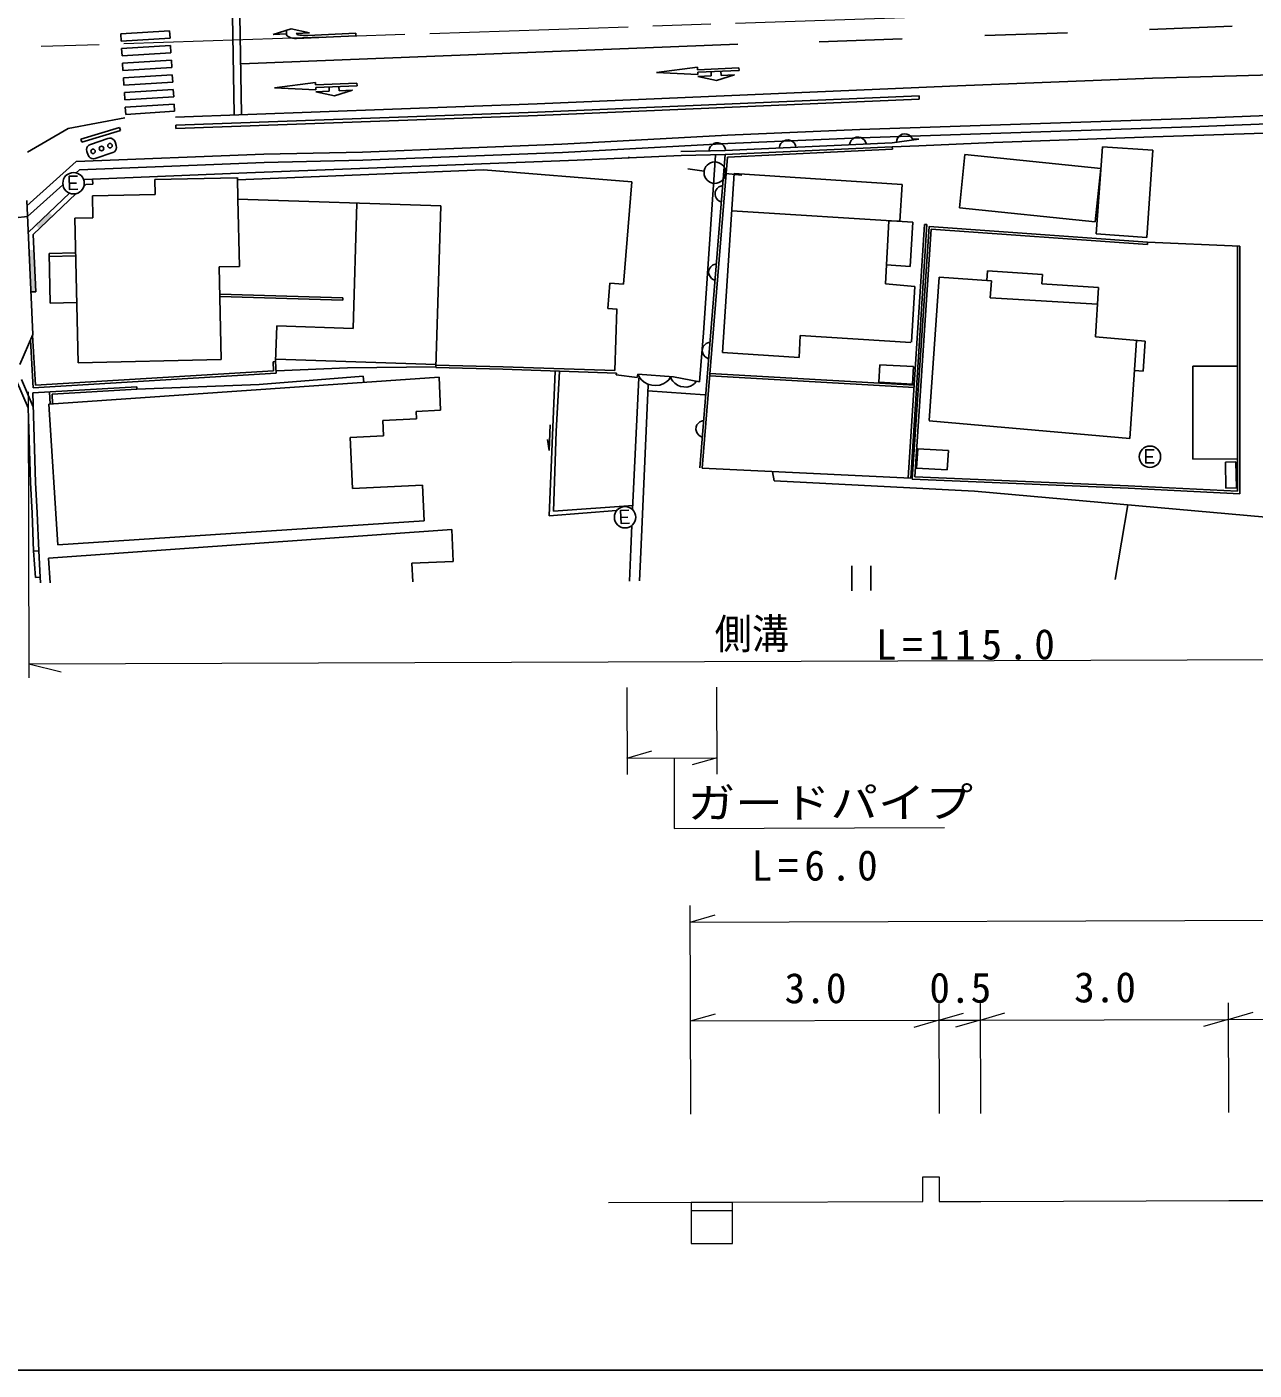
# Model space of a CAD drawing. Units: millimetres, scale not verified. Extents: x 40000 to 680000, y 20000 to 380000.
# Drawn here: x 77330 to 151514, y 205000 to 286182 of the extents above; entities that cross this region are included whole.
import ezdxf
from ezdxf.enums import TextEntityAlignment as Align

# ---------------------------------------------------------------- set-up
doc = ezdxf.new("R2010")
doc.units = ezdxf.units.MM
doc.header["$LTSCALE"] = 1000
doc.linetypes.add('CHAIN', pattern=[18.5, 12, -1.5, 3.5, -1.5])
for name, color, linetype, lineweight in [('M-BGD', 7, 'Continuous', 25), ('M-BMK', 2, 'CHAIN', 13), ('M-STR-HTXT', 7, 'Continuous', 13), ('M-TTL-BAND', 7, 'Continuous', 25)]:
    doc.layers.add(name, color=color, linetype=linetype, lineweight=lineweight)
doc.styles.add('ＭＳ ゴシック', font='')
doc.styles.get('ＭＳ ゴシック').set_extended_font_data('MS Gothic')

msp = doc.modelspace()

# ---------------------------------------------------------------- hatches: boundary and pattern name
at = {"layer": 'M-BGD'}
for points in [[(77870, 274188), (78688, 274968), (78895, 274751), (78077, 273971)], [(77575, 270163), (77460, 272684), (77759, 272698), (77875, 270176)]]:
    msp.add_hatch(color=256, dxfattribs=at).paths.add_polyline_path(points)

# ---------------------------------------------------------------- linework, layer by layer
for p, q in [((89757, 286848), (89852, 280906)), ((90207, 286855), (90302, 280914)), ((85958, 285940), (83004, 285757)), ((85985, 285498), (85958, 285940)), ((92217, 285722), (93302, 286071)), ((93025, 285739), (93016, 285955)), ((93302, 286071), (94415, 285822)), ((93616, 285785), (94415, 285822)), ((97219, 285798), (94322, 285667)), ((97219, 285798), (97225, 285649)), ((140239, 285827), (135227, 285670)), ((150179, 286224), (145198, 286023)), ((83004, 285757), (83031, 285315)), ((85985, 285498), (83031, 285315)), ((86013, 285056), (83058, 284873)), ((86040, 284614), (86013, 285056)), ((90275, 283938), (120300, 285138)), ((92217, 285722), (93016, 285758)), ((93629, 285486), (97225, 285649)), ((130235, 285468), (125228, 285286)), ((83058, 284873), (83086, 284431)), ((86040, 284614), (83086, 284431)), ((86067, 284172), (83113, 283989)), ((86095, 283730), (86067, 284172)), ((83113, 283989), (83140, 283547)), ((86095, 283730), (83140, 283547)), ((115381, 283415), (117869, 283743)), ((117888, 283294), (115381, 283415)), ((117869, 283743), (117875, 283593)), ((120373, 283697), (117875, 283593)), ((120379, 283547), (117882, 283444)), ((117882, 283444), (117888, 283294)), ((118696, 283217), (118685, 283477)), ((119296, 283243), (119285, 283502)), ((120373, 283697), (120379, 283547)), ((145374, 283090), (155309, 283366)), ((86122, 283288), (83168, 283105)), ((83168, 283105), (83195, 282663)), ((86149, 282846), (83195, 282663)), ((86149, 282846), (86122, 283288)), ((92291, 282493), (94779, 282821)), ((94779, 282821), (94785, 282671)), ((97283, 282774), (94785, 282671)), ((97289, 282624), (94792, 282521)), ((94792, 282521), (94798, 282371)), ((95606, 282294), (95595, 282554)), ((96206, 282321), (96195, 282579)), ((97283, 282774), (97289, 282624)), ((108167, 281534), (131237, 282516)), ((117897, 283182), (118696, 283217)), ((117897, 283182), (119009, 282931)), ((119009, 282931), (120095, 283279)), ((119296, 283243), (120095, 283279)), ((131237, 282516), (133579, 282620)), ((133579, 282620), (145374, 283090)), ((86177, 282404), (83222, 282221)), ((83222, 282221), (83250, 281779)), ((86204, 281962), (83250, 281779)), ((86204, 281962), (86177, 282404)), ((94798, 282371), (92291, 282493)), ((94807, 282259), (95606, 282294)), ((94807, 282259), (95919, 282008)), ((95919, 282008), (97005, 282356)), ((96206, 282321), (97005, 282356)), ((108187, 281034), (131258, 282016)), ((108195, 280835), (131267, 281816)), ((131267, 281816), (131258, 282016)), ((86231, 281520), (83277, 281337)), ((83277, 281337), (83304, 280895)), ((83304, 280895), (86259, 281078)), ((86259, 281078), (86231, 281520)), ((86307, 280734), (108167, 281534)), ((86326, 280234), (108187, 281034)), ((79834, 280032), (83250, 280677)), ((80587, 279405), (82924, 280110)), ((82924, 280110), (82982, 279918)), ((86326, 280234), (86333, 280034)), ((86333, 280034), (108195, 280835)), ((127682, 279978), (147712, 280640)), ((127701, 279478), (147731, 280140)), ((147712, 280640), (153615, 280882)), ((147731, 280140), (153636, 280382)), ((77366, 278605), (79834, 280032)), ((80587, 279405), (80645, 279214)), ((80645, 279214), (82982, 279918)), ((109675, 279087), (119683, 279632)), ((119683, 279632), (127682, 279978)), ((119707, 279133), (127701, 279478)), ((123099, 279299), (123001, 279235)), ((123217, 279344), (123099, 279299)), ((123377, 279350), (123217, 279344)), ((123499, 279315), (123377, 279350)), ((123601, 279259), (123499, 279315)), ((127156, 279306), (127100, 279203)), ((127252, 279410), (127156, 279306)), ((127349, 279474), (127252, 279410)), ((127468, 279518), (127349, 279474)), ((127627, 279525), (127468, 279518)), ((127749, 279490), (127627, 279525)), ((127851, 279434), (127749, 279490)), ((127955, 279338), (127851, 279434)), ((128020, 279241), (127955, 279338)), ((131250, 279399), (129629, 279181)), ((129913, 279343), (129890, 279219)), ((129957, 279451), (129913, 279343)), ((130042, 279565), (129957, 279451)), ((130132, 279638), (130042, 279565)), ((130245, 279695), (130132, 279638)), ((130403, 279719), (130245, 279695)), ((130528, 279696), (130403, 279719)), ((130635, 279652), (130528, 279696)), ((130749, 279567), (130635, 279652)), ((130823, 279477), (130749, 279567)), ((130880, 279364), (130823, 279477)), ((130868, 279386), (131250, 279399)), ((145417, 279527), (135768, 279185)), ((153745, 279803), (145417, 279527)), ((80313, 278037), (91653, 278493)), ((91653, 278493), (97612, 278617)), ((97612, 278617), (109675, 279087)), ((97632, 278118), (109698, 278587)), ((109698, 278587), (119707, 279133)), ((116868, 278659), (119535, 278708)), ((119547, 278459), (116883, 278410)), ((118000, 259527), (119547, 278459)), ((118599, 278853), (118564, 278732)), ((118655, 278956), (118599, 278853)), ((118751, 279060), (118655, 278956)), ((118848, 279124), (118751, 279060)), ((118967, 279169), (118848, 279124)), ((119126, 279175), (118967, 279169)), ((119248, 279140), (119126, 279175)), ((119350, 279084), (119248, 279140)), ((119455, 278989), (119350, 279084)), ((119519, 278891), (119455, 278989)), ((119563, 278773), (119519, 278891)), ((129641, 279183), (119535, 278708)), ((129629, 279181), (119535, 278708)), ((129641, 278932), (119547, 278459)), ((129648, 278782), (119686, 278315)), ((122850, 279028), (122815, 278907)), ((122906, 279131), (122850, 279028)), ((123001, 279235), (122906, 279131)), ((123705, 279164), (123601, 279259)), ((123769, 279066), (123705, 279164)), ((123814, 278948), (123769, 279066)), ((127100, 279203), (127065, 279082)), ((128064, 279123), (128020, 279241)), ((131245, 278986), (129641, 278932)), ((129648, 278782), (129641, 278932)), ((135768, 279185), (131245, 278986)), ((134037, 278473), (133705, 275236)), ((142243, 277631), (134037, 278473)), ((142351, 278940), (141973, 273674)), ((145396, 278721), (142351, 278940)), ((145019, 273455), (145396, 278721)), ((77337, 275363), (80313, 278037)), ((80514, 277545), (91673, 277993)), ((110603, 278135), (90633, 277369)), ((91673, 277993), (97632, 278118)), ((116883, 278410), (110603, 278135)), ((113718, 278249), (113725, 278331)), ((118150, 259520), (119686, 278315)), ((118237, 267697), (118951, 278436)), ((80311, 277362), (80514, 277545)), ((80764, 276946), (80776, 276957)), ((80776, 276957), (81297, 276976)), ((90633, 277369), (81297, 276976)), ((81297, 276976), (81308, 276676)), ((90019, 277068), (85073, 276956)), ((85094, 276056), (85073, 276956)), ((90086, 275770), (90056, 277069)), ((90067, 276929), (104925, 277536)), ((104925, 277536), (113893, 276820)), ((118269, 277466), (117279, 277608)), ((120092, 277330), (119373, 266504)), ((119559, 277315), (120555, 277226)), ((130248, 276652), (120092, 277330)), ((141911, 274394), (142243, 277631)), ((77367, 274717), (79507, 276640)), ((77411, 273751), (79908, 276129)), ((80315, 276104), (77717, 273628)), ((79897, 276727), (80326, 276736)), ((80900, 276661), (80770, 276537)), ((81308, 276676), (80900, 276661)), ((81295, 275970), (85094, 276056)), ((113399, 270629), (113893, 276820)), ((118941, 276206), (118928, 276047)), ((118928, 276047), (118959, 275924)), ((118991, 276323), (118941, 276206)), ((119059, 276417), (118991, 276323)), ((119167, 276509), (119059, 276417)), ((119271, 276560), (119167, 276509)), ((119394, 276591), (119271, 276560)), ((130248, 276652), (130099, 274431)), ((77693, 267591), (77323, 275684)), ((81325, 274647), (81295, 275970)), ((102351, 275356), (90086, 275770)), ((90178, 271707), (90086, 275770)), ((97044, 267960), (97282, 275527)), ((102351, 275356), (102044, 265591)), ((118959, 275924), (119010, 275819)), ((119010, 275819), (119102, 275712)), ((119102, 275712), (119196, 275644)), ((119196, 275644), (119313, 275594)), ((133705, 275236), (141911, 274394)), ((76619, 274631), (77367, 274717)), ((80228, 274622), (81325, 274647)), ((80427, 265884), (80228, 274622)), ((130875, 274374), (119942, 275071)), ((129236, 270649), (129438, 274466)), ((129438, 274466), (130099, 274431)), ((77717, 273628), (77875, 270177)), ((131587, 274247), (130603, 258918)), ((130722, 271703), (130875, 274374)), ((131737, 274238), (130753, 258908)), ((131863, 274125), (130840, 258841)), ((132002, 273965), (131000, 258984)), ((131587, 274247), (131737, 274238)), ((145076, 273178), (131863, 274125)), ((145066, 273028), (132002, 273965)), ((141973, 273674), (145019, 273455)), ((145066, 273028), (145076, 273178)), ((150651, 272926), (145076, 273178)), ((150501, 272926), (150504, 258120)), ((150651, 272926), (150654, 257962)), ((80276, 272518), (78674, 272482)), ((78743, 269485), (78674, 272482)), ((80280, 272345), (78678, 272309)), ((88957, 271680), (90178, 271707)), ((89085, 266081), (88957, 271680)), ((118555, 271473), (118542, 271314)), ((118542, 271314), (118572, 271191)), ((118604, 271590), (118555, 271473)), ((118572, 271191), (118624, 271086)), ((118672, 271684), (118604, 271590)), ((118780, 271776), (118672, 271684)), ((118885, 271827), (118780, 271776)), ((119008, 271858), (118885, 271827)), ((130722, 271703), (129297, 271794)), ((135360, 270861), (135399, 271445)), ((135399, 271445), (138722, 271210)), ((138722, 271210), (138682, 270654)), ((112439, 269163), (112562, 270696)), ((112562, 270696), (113399, 270629)), ((118624, 271086), (118715, 270979)), ((118715, 270979), (118810, 270911)), ((118810, 270911), (118926, 270861)), ((131001, 270484), (129236, 270649)), ((130808, 267119), (131001, 270484)), ((132482, 271062), (131878, 262401)), ((135630, 270842), (132482, 271062)), ((135561, 269812), (135630, 270842)), ((138682, 270654), (142102, 270429)), ((141921, 267448), (142102, 270429)), ((77875, 270177), (77575, 270163)), ((96438, 269805), (88995, 270027)), ((96433, 269655), (88998, 269877)), ((96433, 269655), (96438, 269805)), ((142045, 269433), (135561, 269812)), ((78743, 269485), (80344, 269521)), ((112439, 269163), (113007, 269118)), ((112865, 265409), (112982, 269124)), ((92369, 265950), (92437, 268116)), ((97044, 267960), (92437, 268116)), ((76901, 265768), (77693, 267591)), ((77702, 264376), (77541, 267242)), ((77843, 264535), (77674, 267548)), ((117980, 264734), (118237, 267697)), ((117980, 264734), (118237, 267697)), ((118498, 267095), (118394, 267043)), ((118621, 267125), (118498, 267095)), ((124005, 266209), (124081, 267538)), ((130769, 267112), (124081, 267538)), ((144936, 267182), (141921, 267448)), ((144000, 261299), (144403, 267229)), ((144816, 265376), (144936, 267182)), ((118168, 266740), (118155, 266581)), ((118155, 266581), (118185, 266458)), ((118218, 266857), (118168, 266740)), ((118185, 266458), (118237, 266353)), ((118286, 266951), (118218, 266857)), ((118237, 266353), (118328, 266246)), ((118394, 267043), (118286, 266951)), ((124005, 266209), (119373, 266504)), ((80427, 265884), (89085, 266081)), ((92369, 265950), (92219, 265944)), ((92219, 265944), (92243, 265387)), ((92369, 265950), (92399, 265246)), ((92374, 266109), (102050, 265782)), ((92423, 265388), (96707, 265576)), ((96707, 265576), (102041, 265639)), ((106109, 265487), (102044, 265591)), ((106114, 265637), (102049, 265741)), ((112969, 265255), (106109, 265487)), ((112865, 265409), (106114, 265637)), ((118328, 266246), (118423, 266178)), ((118423, 266178), (118540, 266128)), ((128837, 264715), (128897, 265766)), ((128897, 265766), (130931, 265649)), ((130931, 265649), (130871, 264598)), ((150485, 265676), (147802, 265670)), ((147802, 265670), (147816, 260062)), ((77412, 263161), (76713, 264794)), ((77710, 263227), (77006, 264872)), ((92399, 265246), (77702, 264376)), ((92243, 265387), (77843, 264535)), ((78649, 263381), (102250, 265013)), ((91363, 264565), (97661, 265070)), ((97661, 265070), (97692, 264703)), ((102250, 265013), (102338, 263021)), ((108906, 256636), (109266, 265377)), ((109519, 265379), (109323, 261731)), ((112969, 265255), (112950, 265148)), ((112950, 265148), (114219, 264984)), ((112950, 265148), (114219, 264984)), ((114325, 264970), (113945, 257012)), ((114219, 264984), (114254, 265184)), ((114219, 264984), (114254, 265184)), ((114254, 265184), (116412, 265040)), ((114254, 265184), (116412, 265040)), ((114269, 265183), (114376, 264975)), ((114376, 264975), (114488, 264847)), ((114488, 264847), (114639, 264717)), ((114639, 264717), (114871, 264581)), ((115836, 264637), (116004, 264746)), ((116004, 264746), (116132, 264858)), ((116132, 264858), (116265, 265049)), ((116240, 265051), (116306, 264877)), ((116306, 264877), (116384, 264765)), ((116384, 264765), (116492, 264648)), ((116412, 265040), (117980, 264734)), ((116412, 265040), (117980, 264734)), ((117692, 264626), (117815, 264766)), ((130991, 264378), (118605, 265092)), ((131000, 264528), (118618, 265241)), ((130871, 264598), (128837, 264715)), ((144816, 265376), (144280, 265423)), ((77684, 264064), (83978, 264434)), ((77851, 258655), (77684, 264064)), ((78735, 263387), (78692, 264123)), ((78850, 263982), (83987, 264285)), ((78884, 263398), (78850, 263982)), ((83987, 264285), (83978, 264434)), ((83987, 264285), (91363, 264565)), ((114435, 254437), (114880, 264528)), ((114865, 264188), (118312, 263938)), ((114871, 264581), (115107, 264525)), ((115107, 264525), (115347, 264510)), ((115347, 264510), (115589, 264533)), ((115589, 264533), (115836, 264637)), ((116492, 264648), (116664, 264519)), ((116664, 264519), (116847, 264453)), ((116847, 264453), (117036, 264419)), ((117036, 264419), (117231, 264416)), ((117231, 264416), (117437, 264477)), ((117437, 264477), (117580, 264548)), ((117580, 264548), (117692, 264626)), ((77552, 258643), (77412, 263161)), ((79206, 254888), (78649, 263381)), ((100884, 262490), (98851, 262389)), ((98851, 262389), (98887, 261457)), ((102338, 263021), (100866, 262942)), ((100866, 262942), (100884, 262490)), ((117899, 262219), (117831, 262124)), ((118007, 262310), (117899, 262219)), ((118112, 262362), (118007, 262310)), ((118234, 262392), (118112, 262362)), ((144000, 261299), (131876, 262365)), ((98887, 261457), (96866, 261360)), ((108907, 260571), (108967, 262126)), ((109323, 261731), (109163, 256910)), ((117782, 262007), (117768, 261848)), ((117768, 261848), (117799, 261725)), ((117831, 262124), (117782, 262007)), ((117799, 261725), (117850, 261620)), ((117850, 261620), (117942, 261513)), ((117942, 261513), (118037, 261445)), ((118037, 261445), (118153, 261395)), ((96866, 261360), (97005, 258280)), ((108799, 261236), (108907, 260571)), ((131115, 259514), (131178, 260682)), ((131178, 260682), (133031, 260583)), ((133031, 260583), (132969, 259414)), ((144961, 260201), (145390, 260200)), ((147816, 260062), (150498, 260068)), ((149782, 259877), (150413, 259889)), ((149811, 258310), (149782, 259877)), ((150413, 259889), (150441, 258321)), ((118150, 259520), (130753, 258908)), ((122497, 258744), (122400, 259289)), ((143906, 258450), (131000, 258984)), ((132969, 259414), (131115, 259514)), ((77650, 256791), (77552, 258643)), ((77949, 256807), (77851, 258655)), ((97005, 258280), (101248, 258487)), ((101248, 258487), (101346, 256337)), ((134604, 258128), (122497, 258744)), ((130603, 258918), (130753, 258908)), ((143900, 258300), (130840, 258841)), ((150654, 257962), (143900, 258300)), ((150504, 258120), (143907, 258450)), ((150441, 258321), (149811, 258310)), ((157698, 256066), (134604, 258128)), ((77650, 256791), (77740, 254503)), ((77949, 256807), (78058, 254524)), ((112981, 256950), (108906, 256636)), ((109163, 256910), (113980, 257251)), ((113238, 256536), (113666, 256555)), ((113945, 257024), (113933, 257024)), ((143116, 252781), (143888, 257299)), ((78637, 254082), (103019, 255808)), ((101346, 256337), (79206, 254888)), ((103019, 255808), (103106, 253870)), ((113899, 256041), (113831, 254616)), ((77737, 254514), (77856, 252909)), ((77740, 254503), (78058, 254524)), ((78131, 252930), (78058, 254524)), ((113831, 254616), (113754, 252691)), ((114360, 252693), (114435, 254437)), ((78737, 252584), (78637, 254082)), ((103106, 253870), (100606, 253777)), ((100606, 253777), (100657, 252651)), ((127194, 253604), (127203, 252104)), ((128355, 252112), (128345, 253611)), ((77856, 252909), (78134, 252919)), ((78134, 252919), (78154, 252582))]:
    msp.add_line(p, q, dxfattribs=at)
msp.add_lwpolyline([(81167, 279078), (82233, 279437), (82345, 279456), (82433, 279448), (82532, 279396), (82604, 279335), (82660, 279226), (82732, 279012), (82750, 278890), (82733, 278799), (82688, 278708), (82621, 278638), (82520, 278585), (81455, 278225), (81342, 278206), (81257, 278220), (81156, 278266), (81087, 278329), (81027, 278437), (80955, 278650), (80937, 278772), (80954, 278863), (81002, 278960), (81069, 279030)], close=True, dxfattribs=at)
for points in [[(80394, 277160), (79887, 277149), (79905, 276356), (80412, 276368)], [(145470, 260622), (144963, 260623), (144960, 259830), (145467, 259829)], [(113726, 256980), (113220, 256958), (113254, 256166), (113760, 256188)]]:
    msp.add_lwpolyline(points, dxfattribs=at)
for centre, radius in [((81332, 278658), 135), ((81844, 278831), 135), ((82355, 279004), 135), ((118912, 277373), 650), ((80150, 276732), 647), ((145215, 260200), 647), ((113491, 256547), 647)]:
    msp.add_circle(centre, radius, dxfattribs=at)
for centre, major_axis, ratio in [((94315, 285817), (-699, -32), 0.214286), ((93616, 285785), (-599, -27), 0.5)]:
    msp.add_ellipse(centre, major_axis=major_axis, ratio=ratio, start_param=6.283185, end_param=7.853982, dxfattribs=at)
at = {"layer": 'M-BMK'}
msp.add_line((169146, 288022), (70818, 284739), dxfattribs=at)
at = {"layer": 'M-STR-HTXT'}
for p, q in [((77402, 264119), (77459, 246845)), ((77456, 247695), (188218, 248059)), ((77456, 247695), (79411, 247195)), ((113591, 246254), (113607, 240992)), ((119053, 241009), (119037, 246271)), ((113604, 241992), (115102, 242428)), ((113604, 241992), (119050, 242009)), ((116448, 242001), (116461, 237739)), ((119050, 242009), (117551, 241573)), ((116461, 237739), (132790, 237789)), ((117448, 227101), (117430, 233079)), ((117433, 232079), (118932, 232515)), ((117433, 232079), (192433, 232308)), ((117469, 220465), (117448, 227101)), ((117452, 226101), (118950, 226537)), ((132448, 227147), (132469, 220511)), ((132451, 226147), (133950, 226583)), ((134948, 227155), (134969, 220519)), ((134951, 226155), (136450, 226591)), ((149948, 227201), (149969, 220565)), ((149951, 226201), (151450, 226637)), ((117452, 226101), (132451, 226147)), ((132451, 226147), (130953, 225711)), ((132451, 226147), (134951, 226155)), ((134951, 226155), (133453, 225719)), ((134951, 226155), (149951, 226201)), ((149951, 226201), (148453, 225765)), ((149951, 226201), (164951, 226247)), ((131480, 216688), (132480, 216691)), ((131485, 215188), (131480, 216688)), ((132480, 216691), (132485, 215191)), ((112485, 215130), (117485, 215145)), ((117485, 215145), (119985, 215153)), ((117485, 215145), (117487, 214645)), ((119985, 215153), (131485, 215188)), ((119987, 214653), (119985, 215153)), ((132485, 215191), (134985, 215199)), ((134985, 215199), (149985, 215245)), ((149985, 215245), (164985, 215291)), ((117487, 214645), (119987, 214653)), ((117487, 214645), (117493, 212645)), ((119993, 212653), (119987, 214653)), ((117493, 212645), (119993, 212653))]:
    msp.add_line(p, q, dxfattribs=at)
at = {"layer": 'M-TTL-BAND'}
msp.add_line((40000, 205000), (579000, 205000), dxfattribs=at)

# ---------------------------------------------------------------- texts
at = {"layer": 'M-STR-HTXT', "style": 'ＭＳ ゴシック'}
for s, width, p in [('側溝', 0.9, (118910, 248028)), ('ガードパイプ', 1.15, (117277, 237803))]:
    msp.add_text(s, height=1833, rotation=0.175, dxfattribs=dict(at, width=width)).set_placement(p, align=Align.BOTTOM_LEFT)
for s, p in [('3.0', (123137, 226619)), ('0.5', (131887, 226645)), ('3.0', (140637, 226672))]:
    msp.add_text(s, height=1833, rotation=0.175, dxfattribs=at).set_placement(p, align=Align.BOTTOM_LEFT)
at = {"layer": 'M-STR-HTXT', "char_height": 1833, "attachment_point": 7, "rotation": 0.175, "style": 'ＭＳ ゴシック'}
for s, insert in [('\\T1.28;L=115.0', (128649, 247898)), ('\\T1.28;L=6.0', (121135, 234543))]:
    msp.add_mtext(s, dxfattribs=dict(at, insert=insert))

doc.saveas('drawing.dxf')
